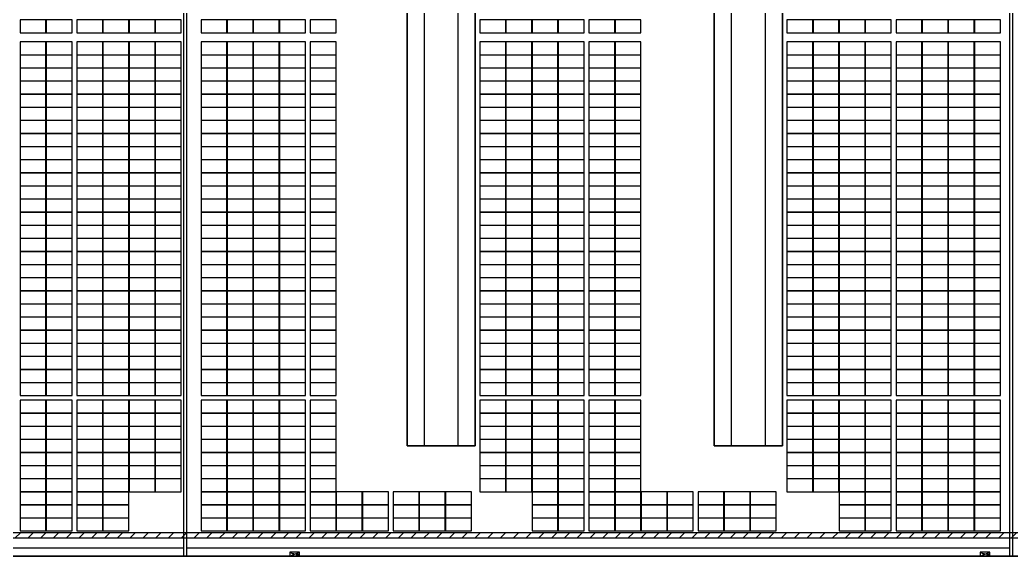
# Model space of a CAD drawing. Header units: millimetres. Extents: x 1218 to 2690, y 1163 to 1758.
# Drawn here: x 1874.7 to 1961.8, y 1336.4 to 1383.6 of the extents above; entities that cross this region are included whole.
import ezdxf

# ---------------------------------------------------------------- set-up
doc = ezdxf.new("R2010")
doc.units = ezdxf.units.MM
for name, color, linetype in [('WALL', 9, 'Continuous'), ('单元区域外轮廓', 7, 'ByLayer'), ('屋脊线', 7, 'ByLayer'), ('组件', 7, 'ByLayer'), ('运维走道板', 1, 'Continuous'), ('逆变器', 7, 'ByLayer'), ('障碍物', 7, 'ByLayer')]:
    doc.layers.add(name, color=color, linetype=linetype)

# ---------------------------------------------------------------- blocks, each defined once
blk = doc.blocks.new('DT1')
at = {"layer": 'WALL'}
blk.add_line((78159.9, 1865403.7), (1243359.9, 1865403.7), dxfattribs=at)
for points in [[(681909.9, 1865403.7), (681909.9, 2022803.7), (681609.9, 2022803.7), (681609.9, 1865403.7)], [(754509.9, 1865403.7), (754509.9, 2022803.7), (754209.9, 2022803.7), (754209.9, 1865403.7)], [(707259.9, 1875103.7), (707259.9, 2013103.7), (701259.9, 2013103.7), (701259.9, 1875103.7)], [(734259.9, 1875103.7), (734259.9, 2013103.7), (728259.9, 2013103.7), (728259.9, 1875103.7)]]:
    blk.add_lwpolyline(points, close=True, dxfattribs=at)
for points in [[(705759.9, 1875103.7), (705759.9, 2013103.7), (702759.9, 2013103.7), (702759.9, 1875103.7), (705759.9, 1875103.7)], [(732759.9, 1875103.7), (732759.9, 2013103.7), (729759.9, 2013103.7), (729759.9, 1875103.7), (732759.9, 1875103.7)], [(681609.9, 1866103.7), (528309.9, 1866103.7)], [(754209.9, 1866103.7), (681909.9, 1866103.7)]]:
    blk.add_lwpolyline(points, dxfattribs=at)
blk = doc.blocks.new('*U582')
at = {"layer": '单元区域外轮廓', "color": 2}
blk.add_polyline3d([(582600, -78700, 12000), (-582600, -78700, 12000), (-582600, 78700, 12000), (582600, 78700, 12000)], close=True, dxfattribs=at)
at = {"flags": 1}
for tag in ['unit_id', 'unit_name', 'parapet_height', 'ground_elevation', 'is_enable_parapet']:
    blk.add_attdef(tag, (0, 0), '', height=2.5, dxfattribs=at)
blk = doc.blocks.new('*U583')
at = {"layer": '屋脊线', "color": 30}
blk.add_line((-582600, -78700, 12000), (582600, -78700, 12000), dxfattribs=at)
at = {"flags": 1}
for tag in ['unit_id', 'unit_name']:
    blk.add_attdef(tag, (0, 0), '', height=2.5, dxfattribs=at)
blk = doc.blocks.new('*U584')
at = {"color": 0}
blk.add_polyline3d([(0, 0, 0), (227.8, 0, 0), (227.8, 113.3, 5.8), (0, 113.3, 5.8)], close=True, dxfattribs=at)
at = {"flags": 1}
for tag in ['mounting-hole-spacing1', 'mounting-hole-spacing2', 'module-material', 'vmpo', 'voco', 'silicon-material', 'panel-length', 'panel-width', 'panel-height', 'userid', 'theme', 'note', 'name', 'pmax', 'company-name', 'id', 'impo', 'isco']:
    blk.add_attdef(tag, (0, 0), '', height=2.5, dxfattribs=at)
blk = doc.blocks.new('*U585')
at = {"layer": '组件', "color": 171}
for p in [(647.8, -3268.3, 1443.9), (877.6, -3268.3, 1443.9), (1147.4, -3268.3, 1443.9), (1377.2, -3268.3, 1443.9), (1607, -3268.3, 1443.9), (1836.8, -3268.3, 1443.9), (2238.9, -3268.3, 1443.9), (2468.7, -3268.3, 1443.9), (647.8, -3461.5, 1434.1), (877.6, -3461.5, 1434.1), (1147.4, -3461.5, 1434.1), (1377.2, -3461.5, 1434.1), (1607, -3461.5, 1434.1), (1836.8, -3461.5, 1434.1), (2238.9, -3461.5, 1434.1), (2468.7, -3461.5, 1434.1), (647.8, -3576.8, 1428.2), (877.6, -3576.8, 1428.2), (1147.4, -3576.8, 1428.2), (1377.2, -3576.8, 1428.2), (1607, -3576.8, 1428.2), (1836.8, -3576.8, 1428.2), (2238.9, -3576.8, 1428.2), (2468.7, -3576.8, 1428.2), (647.8, -3692, 1422.4), (877.6, -3692, 1422.4), (1147.4, -3692, 1422.4), (1377.2, -3692, 1422.4), (1607, -3692, 1422.4), (1836.8, -3692, 1422.4), (2238.9, -3692, 1422.4), (2468.7, -3692, 1422.4), (647.8, -3807.3, 1416.5), (877.6, -3807.3, 1416.5), (1147.4, -3807.3, 1416.5), (1377.2, -3807.3, 1416.5), (1607, -3807.3, 1416.5), (1836.8, -3807.3, 1416.5), (2238.9, -3807.3, 1416.5), (2468.7, -3807.3, 1416.5), (647.8, -3922.5, 1410.7), (877.6, -3922.5, 1410.7), (1147.4, -3922.5, 1410.7), (1377.2, -3922.5, 1410.7), (1607, -3922.5, 1410.7), (1836.8, -3922.5, 1410.7), (2238.9, -3922.5, 1410.7), (2468.7, -3922.5, 1410.7), (647.8, -4037.8, 1404.8), (877.6, -4037.8, 1404.8), (1147.4, -4037.8, 1404.8), (1377.2, -4037.8, 1404.8), (1607, -4037.8, 1404.8), (1836.8, -4037.8, 1404.8), (2238.9, -4037.8, 1404.8), (2468.7, -4037.8, 1404.8), (647.8, -4153, 1398.9), (877.6, -4153, 1398.9), (1147.4, -4153, 1398.9), (1377.2, -4153, 1398.9), (1607, -4153, 1398.9), (1836.8, -4153, 1398.9), (2238.9, -4153, 1398.9), (2468.7, -4153, 1398.9), (647.8, -4268.3, 1393.1), (877.6, -4268.3, 1393.1), (1147.4, -4268.3, 1393.1), (1377.2, -4268.3, 1393.1), (1607, -4268.3, 1393.1), (1836.8, -4268.3, 1393.1), (2238.9, -4268.3, 1393.1), (2468.7, -4268.3, 1393.1), (647.8, -4383.5, 1387.2), (877.6, -4383.5, 1387.2), (1147.4, -4383.5, 1387.2), (1377.2, -4383.5, 1387.2), (1607, -4383.5, 1387.2), (1836.8, -4383.5, 1387.2), (2238.9, -4383.5, 1387.2), (2468.7, -4383.5, 1387.2), (647.8, -4498.8, 1381.4), (877.6, -4498.8, 1381.4), (1147.4, -4498.8, 1381.4), (1377.2, -4498.8, 1381.4), (1607, -4498.8, 1381.4), (1836.8, -4498.8, 1381.4), (2238.9, -4498.8, 1381.4), (2468.7, -4498.8, 1381.4), (647.8, -4614, 1375.5), (877.6, -4614, 1375.5), (1147.4, -4614, 1375.5), (1377.2, -4614, 1375.5), (1607, -4614, 1375.5), (1836.8, -4614, 1375.5), (2238.9, -4614, 1375.5), (2468.7, -4614, 1375.5), (647.8, -4729.3, 1369.6), (877.6, -4729.3, 1369.6), (1147.4, -4729.3, 1369.6), (1377.2, -4729.3, 1369.6), (1607, -4729.3, 1369.6), (1836.8, -4729.3, 1369.6), (2238.9, -4729.3, 1369.6), (2468.7, -4729.3, 1369.6), (647.8, -4844.5, 1363.8), (877.6, -4844.5, 1363.8), (1147.4, -4844.5, 1363.8), (1377.2, -4844.5, 1363.8), (1607, -4844.5, 1363.8), (1836.8, -4844.5, 1363.8), (2238.9, -4844.5, 1363.8), (2468.7, -4844.5, 1363.8), (647.8, -4959.8, 1357.9), (877.6, -4959.8, 1357.9), (1147.4, -4959.8, 1357.9), (1377.2, -4959.8, 1357.9), (1607, -4959.8, 1357.9), (1836.8, -4959.8, 1357.9), (2238.9, -4959.8, 1357.9), (2468.7, -4959.8, 1357.9), (647.8, -5075.1, 1352.1), (877.6, -5075.1, 1352.1), (1147.4, -5075.1, 1352.1), (1377.2, -5075.1, 1352.1), (1607, -5075.1, 1352.1), (1836.8, -5075.1, 1352.1), (2238.9, -5075.1, 1352.1), (2468.7, -5075.1, 1352.1), (647.8, -5190.3, 1346.2), (877.6, -5190.3, 1346.2), (1147.4, -5190.3, 1346.2), (1377.2, -5190.3, 1346.2), (1607, -5190.3, 1346.2), (1836.8, -5190.3, 1346.2), (2238.9, -5190.3, 1346.2), (2468.7, -5190.3, 1346.2), (647.8, -5305.6, 1340.3), (877.6, -5305.6, 1340.3), (1147.4, -5305.6, 1340.3), (1377.2, -5305.6, 1340.3), (1607, -5305.6, 1340.3), (1836.8, -5305.6, 1340.3), (2238.9, -5305.6, 1340.3), (2468.7, -5305.6, 1340.3), (647.8, -5420.8, 1334.5), (877.6, -5420.8, 1334.5), (1147.4, -5420.8, 1334.5), (1377.2, -5420.8, 1334.5), (1607, -5420.8, 1334.5), (1836.8, -5420.8, 1334.5), (2238.9, -5420.8, 1334.5), (2468.7, -5420.8, 1334.5), (647.8, -5536.1, 1328.6), (877.6, -5536.1, 1328.6), (1147.4, -5536.1, 1328.6), (1377.2, -5536.1, 1328.6), (1607, -5536.1, 1328.6), (1836.8, -5536.1, 1328.6), (2238.9, -5536.1, 1328.6), (2468.7, -5536.1, 1328.6), (647.8, -5651.3, 1322.8), (877.6, -5651.3, 1322.8), (1147.4, -5651.3, 1322.8), (1377.2, -5651.3, 1322.8), (1607, -5651.3, 1322.8), (1836.8, -5651.3, 1322.8), (2238.9, -5651.3, 1322.8), (2468.7, -5651.3, 1322.8), (647.8, -5766.6, 1316.9), (877.6, -5766.6, 1316.9), (1147.4, -5766.6, 1316.9), (1377.2, -5766.6, 1316.9), (1607, -5766.6, 1316.9), (1836.8, -5766.6, 1316.9), (2238.9, -5766.6, 1316.9), (2468.7, -5766.6, 1316.9), (647.8, -5881.8, 1311.1), (877.6, -5881.8, 1311.1), (1147.4, -5881.8, 1311.1), (1377.2, -5881.8, 1311.1), (1607, -5881.8, 1311.1), (1836.8, -5881.8, 1311.1), (2238.9, -5881.8, 1311.1), (2468.7, -5881.8, 1311.1), (647.8, -5997.1, 1305.2), (877.6, -5997.1, 1305.2), (1147.4, -5997.1, 1305.2), (1377.2, -5997.1, 1305.2), (1607, -5997.1, 1305.2), (1836.8, -5997.1, 1305.2), (2238.9, -5997.1, 1305.2), (2468.7, -5997.1, 1305.2), (647.8, -6112.3, 1299.3), (877.6, -6112.3, 1299.3), (1147.4, -6112.3, 1299.3), (1377.2, -6112.3, 1299.3), (1607, -6112.3, 1299.3), (1836.8, -6112.3, 1299.3), (2238.9, -6112.3, 1299.3), (2468.7, -6112.3, 1299.3), (647.8, -6227.6, 1293.5), (877.6, -6227.6, 1293.5), (1147.4, -6227.6, 1293.5), (1377.2, -6227.6, 1293.5), (1607, -6227.6, 1293.5), (1836.8, -6227.6, 1293.5), (2238.9, -6227.6, 1293.5), (2468.7, -6227.6, 1293.5), (647.8, -6342.8, 1287.6), (877.6, -6342.8, 1287.6), (1147.4, -6342.8, 1287.6), (1377.2, -6342.8, 1287.6), (1607, -6342.8, 1287.6), (1836.8, -6342.8, 1287.6), (2238.9, -6342.8, 1287.6), (2468.7, -6342.8, 1287.6), (647.8, -6458.1, 1281.8), (877.6, -6458.1, 1281.8), (1147.4, -6458.1, 1281.8), (1377.2, -6458.1, 1281.8), (1607, -6458.1, 1281.8), (1836.8, -6458.1, 1281.8), (2238.9, -6458.1, 1281.8), (2468.7, -6458.1, 1281.8), (647.8, -6611.3, 1274), (877.6, -6611.3, 1274), (1147.4, -6611.3, 1274), (1377.2, -6611.3, 1274), (1607, -6611.3, 1274), (1836.8, -6611.3, 1274), (2238.9, -6611.3, 1274), (2468.7, -6611.3, 1274), (2698.5, -6611.3, 1274), (647.8, -6726.5, 1268.1), (877.6, -6726.5, 1268.1), (1147.4, -6726.5, 1268.1), (1377.2, -6726.5, 1268.1), (1607, -6726.5, 1268.1), (1836.8, -6726.5, 1268.1), (2238.9, -6726.5, 1268.1), (2468.7, -6726.5, 1268.1), (647.8, -6841.8, 1262.3), (877.6, -6841.8, 1262.3), (1147.4, -6841.8, 1262.3), (1377.2, -6841.8, 1262.3), (1607, -6841.8, 1262.3), (1836.8, -6841.8, 1262.3), (2238.9, -6841.8, 1262.3), (2468.7, -6841.8, 1262.3), (647.8, -6957, 1256.4), (877.6, -6957, 1256.4), (1147.4, -6957, 1256.4), (1377.2, -6957, 1256.4), (1607, -6957, 1256.4), (1836.8, -6957, 1256.4), (2238.9, -6957, 1256.4), (2468.7, -6957, 1256.4), (647.8, -7072.3, 1250.6), (877.6, -7072.3, 1250.6), (1147.4, -7072.3, 1250.6), (1377.2, -7072.3, 1250.6), (1607, -7072.3, 1250.6), (1836.8, -7072.3, 1250.6), (2238.9, -7072.3, 1250.6), (2468.7, -7072.3, 1250.6), (647.8, -7187.5, 1244.7), (877.6, -7187.5, 1244.7), (1147.4, -7187.5, 1244.7), (1377.2, -7187.5, 1244.7), (1607, -7187.5, 1244.7), (1836.8, -7187.5, 1244.7), (2238.9, -7187.5, 1244.7), (2468.7, -7187.5, 1244.7), (647.8, -7302.8, 1238.8), (877.6, -7302.8, 1238.8), (1147.4, -7302.8, 1238.8), (1377.2, -7302.8, 1238.8), (1607, -7302.8, 1238.8), (1836.8, -7302.8, 1238.8), (2238.9, -7302.8, 1238.8), (2468.7, -7302.8, 1238.8), (647.8, -7418, 1233), (877.6, -7418, 1233), (1147.4, -7418, 1233), (1377.2, -7418, 1233), (2238.9, -7418, 1233), (2468.7, -7418, 1233), (647.8, -7533.3, 1227.1), (877.6, -7533.3, 1227.1), (1147.4, -7533.3, 1227.1), (1377.2, -7533.3, 1227.1), (2238.9, -7533.3, 1227.1), (2468.7, -7533.3, 1227.1), (647.8, -7648.5, 1221.3), (877.6, -7648.5, 1221.3), (1147.4, -7648.5, 1221.3), (1377.2, -7648.5, 1221.3), (2238.9, -7648.5, 1221.3), (2468.7, -7648.5, 1221.3)]:
    blk.add_blockref('*U584', p, dxfattribs=at)
at = {"layer": '组件', "color": 231}
for p in [(2698.5, -3268.3, 1443.9), (2928.3, -3268.3, 1443.9), (3198.1, -3268.3, 1443.9), (4689.1, -3268.3, 1443.9), (4918.9, -3268.3, 1443.9), (5148.7, -3268.3, 1443.9), (5378.5, -3268.3, 1443.9), (5648.3, -3268.3, 1443.9), (5878.1, -3268.3, 1443.9), (2698.5, -3461.5, 1434.1), (2928.3, -3461.5, 1434.1), (3198.1, -3461.5, 1434.1), (4689.1, -3461.5, 1434.1), (4918.9, -3461.5, 1434.1), (5148.7, -3461.5, 1434.1), (5378.5, -3461.5, 1434.1), (5648.3, -3461.5, 1434.1), (5878.1, -3461.5, 1434.1), (7618.4, -3461.5, 1434.1), (7848.2, -3461.5, 1434.1), (2698.5, -3576.8, 1428.2), (2928.3, -3576.8, 1428.2), (3198.1, -3576.8, 1428.2), (4689.1, -3576.8, 1428.2), (4918.9, -3576.8, 1428.2), (5148.7, -3576.8, 1428.2), (5378.5, -3576.8, 1428.2), (5648.3, -3576.8, 1428.2), (5878.1, -3576.8, 1428.2), (7618.4, -3576.8, 1428.2), (7848.2, -3576.8, 1428.2), (2698.5, -3692, 1422.4), (2928.3, -3692, 1422.4), (3198.1, -3692, 1422.4), (4689.1, -3692, 1422.4), (4918.9, -3692, 1422.4), (5148.7, -3692, 1422.4), (5378.5, -3692, 1422.4), (5648.3, -3692, 1422.4), (5878.1, -3692, 1422.4), (7618.4, -3692, 1422.4), (7848.2, -3692, 1422.4), (2698.5, -3807.3, 1416.5), (2928.3, -3807.3, 1416.5), (3198.1, -3807.3, 1416.5), (4689.1, -3807.3, 1416.5), (4918.9, -3807.3, 1416.5), (5148.7, -3807.3, 1416.5), (5378.5, -3807.3, 1416.5), (5648.3, -3807.3, 1416.5), (5878.1, -3807.3, 1416.5), (7618.4, -3807.3, 1416.5), (7848.2, -3807.3, 1416.5), (2698.5, -3922.5, 1410.7), (2928.3, -3922.5, 1410.7), (3198.1, -3922.5, 1410.7), (4689.1, -3922.5, 1410.7), (4918.9, -3922.5, 1410.7), (5148.7, -3922.5, 1410.7), (5378.5, -3922.5, 1410.7), (5648.3, -3922.5, 1410.7), (5878.1, -3922.5, 1410.7), (7618.4, -3922.5, 1410.7), (7848.2, -3922.5, 1410.7), (2698.5, -4037.8, 1404.8), (2928.3, -4037.8, 1404.8), (3198.1, -4037.8, 1404.8), (4689.1, -4037.8, 1404.8), (4918.9, -4037.8, 1404.8), (5148.7, -4037.8, 1404.8), (5378.5, -4037.8, 1404.8), (5648.3, -4037.8, 1404.8), (5878.1, -4037.8, 1404.8), (7618.4, -4037.8, 1404.8), (7848.2, -4037.8, 1404.8), (2698.5, -4153, 1398.9), (2928.3, -4153, 1398.9), (3198.1, -4153, 1398.9), (4689.1, -4153, 1398.9), (4918.9, -4153, 1398.9), (5148.7, -4153, 1398.9), (5378.5, -4153, 1398.9), (5648.3, -4153, 1398.9), (5878.1, -4153, 1398.9), (7618.4, -4153, 1398.9), (7848.2, -4153, 1398.9), (2698.5, -4268.3, 1393.1), (2928.3, -4268.3, 1393.1), (3198.1, -4268.3, 1393.1), (4689.1, -4268.3, 1393.1), (4918.9, -4268.3, 1393.1), (5148.7, -4268.3, 1393.1), (5378.5, -4268.3, 1393.1), (5648.3, -4268.3, 1393.1), (5878.1, -4268.3, 1393.1), (7618.4, -4268.3, 1393.1), (7848.2, -4268.3, 1393.1), (2698.5, -4383.5, 1387.2), (2928.3, -4383.5, 1387.2), (3198.1, -4383.5, 1387.2), (4689.1, -4383.5, 1387.2), (4918.9, -4383.5, 1387.2), (5148.7, -4383.5, 1387.2), (5378.5, -4383.5, 1387.2), (5648.3, -4383.5, 1387.2), (5878.1, -4383.5, 1387.2), (7618.4, -4383.5, 1387.2), (7848.2, -4383.5, 1387.2), (2698.5, -4498.8, 1381.4), (2928.3, -4498.8, 1381.4), (3198.1, -4498.8, 1381.4), (4689.1, -4498.8, 1381.4), (4918.9, -4498.8, 1381.4), (5148.7, -4498.8, 1381.4), (5378.5, -4498.8, 1381.4), (5648.3, -4498.8, 1381.4), (5878.1, -4498.8, 1381.4), (7618.4, -4498.8, 1381.4), (7848.2, -4498.8, 1381.4), (2698.5, -4614, 1375.5), (2928.3, -4614, 1375.5), (3198.1, -4614, 1375.5), (4689.1, -4614, 1375.5), (4918.9, -4614, 1375.5), (5148.7, -4614, 1375.5), (5378.5, -4614, 1375.5), (5648.3, -4614, 1375.5), (5878.1, -4614, 1375.5), (7618.4, -4614, 1375.5), (7848.2, -4614, 1375.5), (2698.5, -4729.3, 1369.6), (2928.3, -4729.3, 1369.6), (3198.1, -4729.3, 1369.6), (4689.1, -4729.3, 1369.6), (4918.9, -4729.3, 1369.6), (5148.7, -4729.3, 1369.6), (5378.5, -4729.3, 1369.6), (5648.3, -4729.3, 1369.6), (5878.1, -4729.3, 1369.6), (7618.4, -4729.3, 1369.6), (7848.2, -4729.3, 1369.6), (2698.5, -4844.5, 1363.8), (2928.3, -4844.5, 1363.8), (3198.1, -4844.5, 1363.8), (4689.1, -4844.5, 1363.8), (4918.9, -4844.5, 1363.8), (5148.7, -4844.5, 1363.8), (5378.5, -4844.5, 1363.8), (5648.3, -4844.5, 1363.8), (5878.1, -4844.5, 1363.8), (7618.4, -4844.5, 1363.8), (7848.2, -4844.5, 1363.8), (2698.5, -4959.8, 1357.9), (2928.3, -4959.8, 1357.9), (3198.1, -4959.8, 1357.9), (4689.1, -4959.8, 1357.9), (4918.9, -4959.8, 1357.9), (5148.7, -4959.8, 1357.9), (5378.5, -4959.8, 1357.9), (5648.3, -4959.8, 1357.9), (5878.1, -4959.8, 1357.9), (7618.4, -4959.8, 1357.9), (7848.2, -4959.8, 1357.9), (2698.5, -5075.1, 1352.1), (2928.3, -5075.1, 1352.1), (3198.1, -5075.1, 1352.1), (4689.1, -5075.1, 1352.1), (4918.9, -5075.1, 1352.1), (5148.7, -5075.1, 1352.1), (5378.5, -5075.1, 1352.1), (5648.3, -5075.1, 1352.1), (5878.1, -5075.1, 1352.1), (7618.4, -5075.1, 1352.1), (7848.2, -5075.1, 1352.1), (2698.5, -5190.3, 1346.2), (2928.3, -5190.3, 1346.2), (3198.1, -5190.3, 1346.2), (4689.1, -5190.3, 1346.2), (4918.9, -5190.3, 1346.2), (5148.7, -5190.3, 1346.2), (5378.5, -5190.3, 1346.2), (5648.3, -5190.3, 1346.2), (5878.1, -5190.3, 1346.2), (7618.4, -5190.3, 1346.2), (7848.2, -5190.3, 1346.2), (2698.5, -5305.6, 1340.3), (2928.3, -5305.6, 1340.3), (3198.1, -5305.6, 1340.3), (4689.1, -5305.6, 1340.3), (4918.9, -5305.6, 1340.3), (5148.7, -5305.6, 1340.3), (5378.5, -5305.6, 1340.3), (5648.3, -5305.6, 1340.3), (5878.1, -5305.6, 1340.3), (7618.4, -5305.6, 1340.3), (7848.2, -5305.6, 1340.3), (2698.5, -5420.8, 1334.5), (2928.3, -5420.8, 1334.5), (3198.1, -5420.8, 1334.5), (4689.1, -5420.8, 1334.5), (4918.9, -5420.8, 1334.5), (5148.7, -5420.8, 1334.5), (5378.5, -5420.8, 1334.5), (5648.3, -5420.8, 1334.5), (5878.1, -5420.8, 1334.5), (7618.4, -5420.8, 1334.5), (7848.2, -5420.8, 1334.5), (2698.5, -5536.1, 1328.6), (2928.3, -5536.1, 1328.6), (3198.1, -5536.1, 1328.6), (4689.1, -5536.1, 1328.6), (4918.9, -5536.1, 1328.6), (5148.7, -5536.1, 1328.6), (5378.5, -5536.1, 1328.6), (5648.3, -5536.1, 1328.6), (5878.1, -5536.1, 1328.6), (7618.4, -5536.1, 1328.6), (7848.2, -5536.1, 1328.6), (2698.5, -5651.3, 1322.8), (2928.3, -5651.3, 1322.8), (3198.1, -5651.3, 1322.8), (4689.1, -5651.3, 1322.8), (4918.9, -5651.3, 1322.8), (5148.7, -5651.3, 1322.8), (5378.5, -5651.3, 1322.8), (5648.3, -5651.3, 1322.8), (5878.1, -5651.3, 1322.8), (7618.4, -5651.3, 1322.8), (7848.2, -5651.3, 1322.8), (2698.5, -5766.6, 1316.9), (2928.3, -5766.6, 1316.9), (3198.1, -5766.6, 1316.9), (4689.1, -5766.6, 1316.9), (4918.9, -5766.6, 1316.9), (5148.7, -5766.6, 1316.9), (5378.5, -5766.6, 1316.9), (5648.3, -5766.6, 1316.9), (5878.1, -5766.6, 1316.9), (7618.4, -5766.6, 1316.9), (7848.2, -5766.6, 1316.9), (2698.5, -5881.8, 1311.1), (2928.3, -5881.8, 1311.1), (3198.1, -5881.8, 1311.1), (4689.1, -5881.8, 1311.1), (4918.9, -5881.8, 1311.1), (5148.7, -5881.8, 1311.1), (5378.5, -5881.8, 1311.1), (5648.3, -5881.8, 1311.1), (5878.1, -5881.8, 1311.1), (7618.4, -5881.8, 1311.1), (7848.2, -5881.8, 1311.1), (2698.5, -5997.1, 1305.2), (2928.3, -5997.1, 1305.2), (3198.1, -5997.1, 1305.2), (4689.1, -5997.1, 1305.2), (4918.9, -5997.1, 1305.2), (5148.7, -5997.1, 1305.2), (5378.5, -5997.1, 1305.2), (5648.3, -5997.1, 1305.2), (5878.1, -5997.1, 1305.2), (7618.4, -5997.1, 1305.2), (7848.2, -5997.1, 1305.2), (2698.5, -6112.3, 1299.3), (2928.3, -6112.3, 1299.3), (3198.1, -6112.3, 1299.3), (4689.1, -6112.3, 1299.3), (4918.9, -6112.3, 1299.3), (5148.7, -6112.3, 1299.3), (5378.5, -6112.3, 1299.3), (5648.3, -6112.3, 1299.3), (5878.1, -6112.3, 1299.3), (7618.4, -6112.3, 1299.3), (7848.2, -6112.3, 1299.3), (2698.5, -6227.6, 1293.5), (2928.3, -6227.6, 1293.5), (3198.1, -6227.6, 1293.5), (4689.1, -6227.6, 1293.5), (4918.9, -6227.6, 1293.5), (5148.7, -6227.6, 1293.5), (5378.5, -6227.6, 1293.5), (5648.3, -6227.6, 1293.5), (5878.1, -6227.6, 1293.5), (7618.4, -6227.6, 1293.5), (7848.2, -6227.6, 1293.5), (2698.5, -6342.8, 1287.6), (2928.3, -6342.8, 1287.6), (3198.1, -6342.8, 1287.6), (4689.1, -6342.8, 1287.6), (4918.9, -6342.8, 1287.6), (5148.7, -6342.8, 1287.6), (5378.5, -6342.8, 1287.6), (5648.3, -6342.8, 1287.6), (5878.1, -6342.8, 1287.6), (7618.4, -6342.8, 1287.6), (7848.2, -6342.8, 1287.6), (2698.5, -6458.1, 1281.8), (2928.3, -6458.1, 1281.8), (3198.1, -6458.1, 1281.8), (4689.1, -6458.1, 1281.8), (4918.9, -6458.1, 1281.8), (5148.7, -6458.1, 1281.8), (5378.5, -6458.1, 1281.8), (5648.3, -6458.1, 1281.8), (5878.1, -6458.1, 1281.8), (7618.4, -6458.1, 1281.8), (7848.2, -6458.1, 1281.8), (2928.3, -6611.3, 1274), (3198.1, -6611.3, 1274), (4689.1, -6611.3, 1274), (4918.9, -6611.3, 1274), (5148.7, -6611.3, 1274), (5378.5, -6611.3, 1274), (5648.3, -6611.3, 1274), (5878.1, -6611.3, 1274), (7388.6, -6611.3, 1274), (7618.4, -6611.3, 1274), (7848.2, -6611.3, 1274), (8078, -6611.3, 1274), (8347.8, -6611.3, 1274), (2698.5, -6726.5, 1268.1), (2928.3, -6726.5, 1268.1), (3198.1, -6726.5, 1268.1), (4689.1, -6726.5, 1268.1), (4918.9, -6726.5, 1268.1), (5148.7, -6726.5, 1268.1), (5378.5, -6726.5, 1268.1), (5648.3, -6726.5, 1268.1), (5878.1, -6726.5, 1268.1), (7388.6, -6726.5, 1268.1), (7618.4, -6726.5, 1268.1), (7848.2, -6726.5, 1268.1), (8078, -6726.5, 1268.1), (8347.8, -6726.5, 1268.1), (2698.5, -6841.8, 1262.3), (2928.3, -6841.8, 1262.3), (3198.1, -6841.8, 1262.3), (4689.1, -6841.8, 1262.3), (4918.9, -6841.8, 1262.3), (5148.7, -6841.8, 1262.3), (5378.5, -6841.8, 1262.3), (5648.3, -6841.8, 1262.3), (5878.1, -6841.8, 1262.3), (7388.6, -6841.8, 1262.3), (7618.4, -6841.8, 1262.3), (7848.2, -6841.8, 1262.3), (8078, -6841.8, 1262.3), (8347.8, -6841.8, 1262.3), (2698.5, -6957, 1256.4), (2928.3, -6957, 1256.4), (3198.1, -6957, 1256.4), (4689.1, -6957, 1256.4), (4918.9, -6957, 1256.4), (5148.7, -6957, 1256.4), (5378.5, -6957, 1256.4), (5648.3, -6957, 1256.4), (5878.1, -6957, 1256.4), (7388.6, -6957, 1256.4), (7618.4, -6957, 1256.4), (7848.2, -6957, 1256.4), (8078, -6957, 1256.4), (8347.8, -6957, 1256.4), (2698.5, -7072.3, 1250.6), (2928.3, -7072.3, 1250.6), (3198.1, -7072.3, 1250.6), (4689.1, -7072.3, 1250.6), (4918.9, -7072.3, 1250.6), (5148.7, -7072.3, 1250.6), (5378.5, -7072.3, 1250.6), (5648.3, -7072.3, 1250.6), (5878.1, -7072.3, 1250.6), (7388.6, -7072.3, 1250.6), (7618.4, -7072.3, 1250.6), (7848.2, -7072.3, 1250.6), (8078, -7072.3, 1250.6), (8347.8, -7072.3, 1250.6), (2698.5, -7187.5, 1244.7), (2928.3, -7187.5, 1244.7), (3198.1, -7187.5, 1244.7), (4689.1, -7187.5, 1244.7), (4918.9, -7187.5, 1244.7), (5148.7, -7187.5, 1244.7), (5378.5, -7187.5, 1244.7), (5648.3, -7187.5, 1244.7), (5878.1, -7187.5, 1244.7), (7388.6, -7187.5, 1244.7), (7618.4, -7187.5, 1244.7), (7848.2, -7187.5, 1244.7), (8078, -7187.5, 1244.7), (8347.8, -7187.5, 1244.7), (8577.6, -7187.5, 1244.7), (2698.5, -7302.8, 1238.8), (2928.3, -7302.8, 1238.8), (3198.1, -7302.8, 1238.8), (4689.1, -7302.8, 1238.8), (4918.9, -7302.8, 1238.8), (5148.7, -7302.8, 1238.8), (5378.5, -7302.8, 1238.8), (5648.3, -7302.8, 1238.8), (5878.1, -7302.8, 1238.8), (7388.6, -7302.8, 1238.8), (7618.4, -7302.8, 1238.8), (7848.2, -7302.8, 1238.8), (8078, -7302.8, 1238.8), (8347.8, -7302.8, 1238.8), (8577.6, -7302.8, 1238.8), (2698.5, -7418, 1233), (2928.3, -7418, 1233), (3198.1, -7418, 1233), (3427.9, -7418, 1233), (3657.7, -7418, 1233), (3927.5, -7418, 1233), (4157.3, -7418, 1233), (4387.1, -7418, 1233), (5148.7, -7418, 1233), (5378.5, -7418, 1233), (5648.3, -7418, 1233), (5878.1, -7418, 1233), (6107.9, -7418, 1233), (6337.7, -7418, 1233), (6607.5, -7418, 1233), (6837.3, -7418, 1233), (7067.1, -7418, 1233), (7848.2, -7418, 1233), (8078, -7418, 1233), (8347.8, -7418, 1233), (8577.6, -7418, 1233), (2698.5, -7533.3, 1227.1), (2928.3, -7533.3, 1227.1), (3198.1, -7533.3, 1227.1), (3427.9, -7533.3, 1227.1), (3657.7, -7533.3, 1227.1), (3927.5, -7533.3, 1227.1), (4157.3, -7533.3, 1227.1), (4387.1, -7533.3, 1227.1), (5148.7, -7533.3, 1227.1), (5378.5, -7533.3, 1227.1), (5648.3, -7533.3, 1227.1), (5878.1, -7533.3, 1227.1), (6107.9, -7533.3, 1227.1), (6337.7, -7533.3, 1227.1), (6607.5, -7533.3, 1227.1), (6837.3, -7533.3, 1227.1), (7067.1, -7533.3, 1227.1), (7848.2, -7533.3, 1227.1), (8078, -7533.3, 1227.1), (8347.8, -7533.3, 1227.1), (8577.6, -7533.3, 1227.1), (2698.5, -7648.5, 1221.3), (2928.3, -7648.5, 1221.3), (3198.1, -7648.5, 1221.3), (3427.9, -7648.5, 1221.3), (3657.7, -7648.5, 1221.3), (3927.5, -7648.5, 1221.3), (4157.3, -7648.5, 1221.3), (4387.1, -7648.5, 1221.3), (5148.7, -7648.5, 1221.3), (5378.5, -7648.5, 1221.3), (5648.3, -7648.5, 1221.3), (5878.1, -7648.5, 1221.3), (6107.9, -7648.5, 1221.3), (6337.7, -7648.5, 1221.3), (6607.5, -7648.5, 1221.3), (6837.3, -7648.5, 1221.3), (7067.1, -7648.5, 1221.3), (7848.2, -7648.5, 1221.3), (8078, -7648.5, 1221.3), (8347.8, -7648.5, 1221.3), (8577.6, -7648.5, 1221.3)]:
    blk.add_blockref('*U584', p, dxfattribs=at)
at = {"layer": '组件', "color": 13}
for p in [(7388.6, -3268.3, 1443.9), (7618.4, -3268.3, 1443.9), (7848.2, -3268.3, 1443.9), (8078, -3268.3, 1443.9), (8347.8, -3268.3, 1443.9), (8577.6, -3268.3, 1443.9), (8807.4, -3268.3, 1443.9), (9037.2, -3268.3, 1443.9), (7388.6, -3461.5, 1434.1), (8078, -3461.5, 1434.1), (8347.8, -3461.5, 1434.1), (8577.6, -3461.5, 1434.1), (8807.4, -3461.5, 1434.1), (9037.2, -3461.5, 1434.1), (7388.6, -3576.8, 1428.2), (8078, -3576.8, 1428.2), (8347.8, -3576.8, 1428.2), (8577.6, -3576.8, 1428.2), (8807.4, -3576.8, 1428.2), (9037.2, -3576.8, 1428.2), (7388.6, -3692, 1422.4), (8078, -3692, 1422.4), (8347.8, -3692, 1422.4), (8577.6, -3692, 1422.4), (8807.4, -3692, 1422.4), (9037.2, -3692, 1422.4), (7388.6, -3807.3, 1416.5), (8078, -3807.3, 1416.5), (8347.8, -3807.3, 1416.5), (8577.6, -3807.3, 1416.5), (8807.4, -3807.3, 1416.5), (9037.2, -3807.3, 1416.5), (7388.6, -3922.5, 1410.7), (8078, -3922.5, 1410.7), (8347.8, -3922.5, 1410.7), (8577.6, -3922.5, 1410.7), (8807.4, -3922.5, 1410.7), (9037.2, -3922.5, 1410.7), (7388.6, -4037.8, 1404.8), (8078, -4037.8, 1404.8), (8347.8, -4037.8, 1404.8), (8577.6, -4037.8, 1404.8), (8807.4, -4037.8, 1404.8), (9037.2, -4037.8, 1404.8), (7388.6, -4153, 1398.9), (8078, -4153, 1398.9), (8347.8, -4153, 1398.9), (8577.6, -4153, 1398.9), (8807.4, -4153, 1398.9), (9037.2, -4153, 1398.9), (7388.6, -4268.3, 1393.1), (8078, -4268.3, 1393.1), (8347.8, -4268.3, 1393.1), (8577.6, -4268.3, 1393.1), (8807.4, -4268.3, 1393.1), (9037.2, -4268.3, 1393.1), (7388.6, -4383.5, 1387.2), (8078, -4383.5, 1387.2), (8347.8, -4383.5, 1387.2), (8577.6, -4383.5, 1387.2), (8807.4, -4383.5, 1387.2), (9037.2, -4383.5, 1387.2), (7388.6, -4498.8, 1381.4), (8078, -4498.8, 1381.4), (8347.8, -4498.8, 1381.4), (8577.6, -4498.8, 1381.4), (8807.4, -4498.8, 1381.4), (9037.2, -4498.8, 1381.4), (7388.6, -4614, 1375.5), (8078, -4614, 1375.5), (8347.8, -4614, 1375.5), (8577.6, -4614, 1375.5), (8807.4, -4614, 1375.5), (9037.2, -4614, 1375.5), (7388.6, -4729.3, 1369.6), (8078, -4729.3, 1369.6), (8347.8, -4729.3, 1369.6), (8577.6, -4729.3, 1369.6), (8807.4, -4729.3, 1369.6), (9037.2, -4729.3, 1369.6), (7388.6, -4844.5, 1363.8), (8078, -4844.5, 1363.8), (8347.8, -4844.5, 1363.8), (8577.6, -4844.5, 1363.8), (8807.4, -4844.5, 1363.8), (9037.2, -4844.5, 1363.8), (7388.6, -4959.8, 1357.9), (8078, -4959.8, 1357.9), (8347.8, -4959.8, 1357.9), (8577.6, -4959.8, 1357.9), (8807.4, -4959.8, 1357.9), (9037.2, -4959.8, 1357.9), (7388.6, -5075.1, 1352.1), (8078, -5075.1, 1352.1), (8347.8, -5075.1, 1352.1), (8577.6, -5075.1, 1352.1), (8807.4, -5075.1, 1352.1), (9037.2, -5075.1, 1352.1), (7388.6, -5190.3, 1346.2), (8078, -5190.3, 1346.2), (8347.8, -5190.3, 1346.2), (8577.6, -5190.3, 1346.2), (8807.4, -5190.3, 1346.2), (9037.2, -5190.3, 1346.2), (7388.6, -5305.6, 1340.3), (8078, -5305.6, 1340.3), (8347.8, -5305.6, 1340.3), (8577.6, -5305.6, 1340.3), (8807.4, -5305.6, 1340.3), (9037.2, -5305.6, 1340.3), (7388.6, -5420.8, 1334.5), (8078, -5420.8, 1334.5), (8347.8, -5420.8, 1334.5), (8577.6, -5420.8, 1334.5), (8807.4, -5420.8, 1334.5), (9037.2, -5420.8, 1334.5), (7388.6, -5536.1, 1328.6), (8078, -5536.1, 1328.6), (8347.8, -5536.1, 1328.6), (8577.6, -5536.1, 1328.6), (8807.4, -5536.1, 1328.6), (9037.2, -5536.1, 1328.6), (7388.6, -5651.3, 1322.8), (8078, -5651.3, 1322.8), (8347.8, -5651.3, 1322.8), (8577.6, -5651.3, 1322.8), (8807.4, -5651.3, 1322.8), (9037.2, -5651.3, 1322.8), (7388.6, -5766.6, 1316.9), (8078, -5766.6, 1316.9), (8347.8, -5766.6, 1316.9), (8577.6, -5766.6, 1316.9), (8807.4, -5766.6, 1316.9), (9037.2, -5766.6, 1316.9), (7388.6, -5881.8, 1311.1), (8078, -5881.8, 1311.1), (8347.8, -5881.8, 1311.1), (8577.6, -5881.8, 1311.1), (8807.4, -5881.8, 1311.1), (9037.2, -5881.8, 1311.1), (7388.6, -5997.1, 1305.2), (8078, -5997.1, 1305.2), (8347.8, -5997.1, 1305.2), (8577.6, -5997.1, 1305.2), (8807.4, -5997.1, 1305.2), (9037.2, -5997.1, 1305.2), (7388.6, -6112.3, 1299.3), (8078, -6112.3, 1299.3), (8347.8, -6112.3, 1299.3), (8577.6, -6112.3, 1299.3), (8807.4, -6112.3, 1299.3), (9037.2, -6112.3, 1299.3), (7388.6, -6227.6, 1293.5), (8078, -6227.6, 1293.5), (8347.8, -6227.6, 1293.5), (8577.6, -6227.6, 1293.5), (8807.4, -6227.6, 1293.5), (9037.2, -6227.6, 1293.5), (7388.6, -6342.8, 1287.6), (8078, -6342.8, 1287.6), (8347.8, -6342.8, 1287.6), (8577.6, -6342.8, 1287.6), (8807.4, -6342.8, 1287.6), (9037.2, -6342.8, 1287.6), (7388.6, -6458.1, 1281.8), (8078, -6458.1, 1281.8), (8347.8, -6458.1, 1281.8), (8577.6, -6458.1, 1281.8), (8807.4, -6458.1, 1281.8), (9037.2, -6458.1, 1281.8), (8577.6, -6611.3, 1274), (8807.4, -6611.3, 1274), (9037.2, -6611.3, 1274), (8577.6, -6726.5, 1268.1), (8807.4, -6726.5, 1268.1), (9037.2, -6726.5, 1268.1), (8577.6, -6841.8, 1262.3), (8807.4, -6841.8, 1262.3), (9037.2, -6841.8, 1262.3), (8577.6, -6957, 1256.4), (8807.4, -6957, 1256.4), (9037.2, -6957, 1256.4), (8577.6, -7072.3, 1250.6), (8807.4, -7072.3, 1250.6), (9037.2, -7072.3, 1250.6), (8807.4, -7187.5, 1244.7), (9037.2, -7187.5, 1244.7), (8807.4, -7302.8, 1238.8), (9037.2, -7302.8, 1238.8), (8807.4, -7418, 1233), (9037.2, -7418, 1233), (8807.4, -7533.3, 1227.1), (9037.2, -7533.3, 1227.1), (8807.4, -7648.5, 1221.3), (9037.2, -7648.5, 1221.3)]:
    blk.add_blockref('*U584', p, dxfattribs=at)
at = {"flags": 1}
for tag in ['offset-x', 'offset-y', 'mode', 'tilt', 'azimuth', 'align', 'array-mode', 'panel-x', 'panel-y', 'panel-per-row', 'bracket-type', 'bracket-value', 'row-per-array']:
    blk.add_attdef(tag, (0, 0), '', height=2.5, dxfattribs=at)
blk = doc.blocks.new('*U627', base_point=(43.5, 18.1))
at = {"color": 0}
for p, q in [((0, 0), (87, 36.1)), ((56.7, 18.2), (81.7, 18.2)), ((56.7, 9.6), (81.7, 9.6))]:
    blk.add_line(p, q, dxfattribs=at)
blk.add_lwpolyline([(0, 0), (87, 0), (87, 36.1), (0, 36.1)], close=True, dxfattribs=at)
blk.add_lwpolyline([(4.7, 27, -0.6815), (15.8, 30.2), (25.5, 23.7, 0.6815), (36.6, 27)], format="xyb", dxfattribs=at)
blk = doc.blocks.new('*U629', base_point=(43.5, 18.1))
at = {"color": 0}
for p, q in [((0, 0), (87, 36.1)), ((56.7, 18.2), (81.7, 18.2)), ((56.7, 9.6), (81.7, 9.6))]:
    blk.add_line(p, q, dxfattribs=at)
blk.add_lwpolyline([(0, 0), (87, 0), (87, 36.1), (0, 36.1)], close=True, dxfattribs=at)
blk.add_lwpolyline([(4.7, 27, -0.6815), (15.8, 30.2), (25.5, 23.7, 0.6815), (36.6, 27)], format="xyb", dxfattribs=at)
blk = doc.blocks.new('*U667')
at = {"layer": '障碍物', "color": 1}
blk.add_polyline3d([(40500, 0, 10), (46500, 0, 10), (46500, -69000, 10), (40500, -69000, 10)], close=True, dxfattribs=at)
at = {"flags": 1}
for tag in ['height', 'shape']:
    blk.add_attdef(tag, (0, 0), '', height=2.5, dxfattribs=at)
blk = doc.blocks.new('*U692')
at = {"layer": '障碍物', "color": 1}
blk.add_polyline3d([(67500, 0, 10), (73500, 0, 10), (73500, -69000, 10), (67500, -69000, 10)], close=True, dxfattribs=at)
at = {"flags": 1}
for tag in ['height', 'shape']:
    blk.add_attdef(tag, (0, 0), '', height=2.5, dxfattribs=at)

msp = doc.modelspace()

# ---------------------------------------------------------------- hatches: boundary and pattern name
at = {"layer": '运维走道板'}
h = msp.add_hatch(dxfattribs=at)
h.set_pattern_fill('ANSI31', color=1, scale=0.5)
h.set_pattern_definition([(45, (3149.2461, -2479.9126), (-0.561266, 0.561266), [])])
h.paths.add_polyline_path([(1736.626, 1338.527), (2077.67, 1338.527), (2077.67, 1338.027), (1736.626, 1338.027)])

# ---------------------------------------------------------------- linework, layer by layer
at = {"layer": '单元区域外轮廓', "color": 4, "elevation": 12}
msp.add_lwpolyline([(2450.821, 1336.45), (1285.621, 1336.45), (1285.621, 1493.85), (2450.821, 1493.85)], close=True, dxfattribs=at)
at = {"layer": '运维走道板', "elevation": 12.3}
msp.add_lwpolyline([(1736.626, 1338.527), (2077.67, 1338.527), (2077.67, 1338.027), (1736.626, 1338.027), (1736.626, 1338.527)], dxfattribs=at)
at = {"layer": '障碍物', "color": 2, "elevation": 12.3}
for points in [[(1908.721, 1415.15), (1914.721, 1415.15), (1914.721, 1346.15), (1908.721, 1346.15)], [(1935.721, 1415.15), (1941.721, 1415.15), (1941.721, 1346.15), (1935.721, 1346.15)]]:
    msp.add_lwpolyline(points, close=True, dxfattribs=at)

# ---------------------------------------------------------------- block references
at = {"xscale": 0.001, "yscale": 0.001, "zscale": 0.001}
msp.add_blockref('DT1', (1207.461, -528.954, 12.3), dxfattribs=at)
at = {"layer": '单元区域外轮廓', "xscale": 0.001, "yscale": 0.001, "zscale": 0.001}
msp.add_blockref('*U582', (1868.221, 1415.15), dxfattribs=at)
at = {"layer": '屋脊线', "xscale": 0.001, "yscale": 0.001, "zscale": 0.001}
msp.add_blockref('*U583', (1868.221, 1415.15), dxfattribs=at)
at = {"layer": '组件', "xscale": 0.01, "yscale": 0.01, "zscale": 0.01}
msp.add_blockref('*U585', (1868.221, 1415.15), dxfattribs=at)
at = {"layer": '逆变器', "xscale": 0.01, "yscale": 0.01, "zscale": 0.01}
for name, p in [('*U627', (1898.843, 1336.63, 12.577)), ('*U629', (1959.519, 1336.63, 12.577))]:
    msp.add_blockref(name, p, dxfattribs=at)
at = {"layer": '障碍物', "xscale": 0.001, "yscale": 0.001, "zscale": 0.001}
for name in ['*U667', '*U692']:
    msp.add_blockref(name, (1868.221, 1415.15), dxfattribs=at)

doc.saveas('drawing.dxf')
